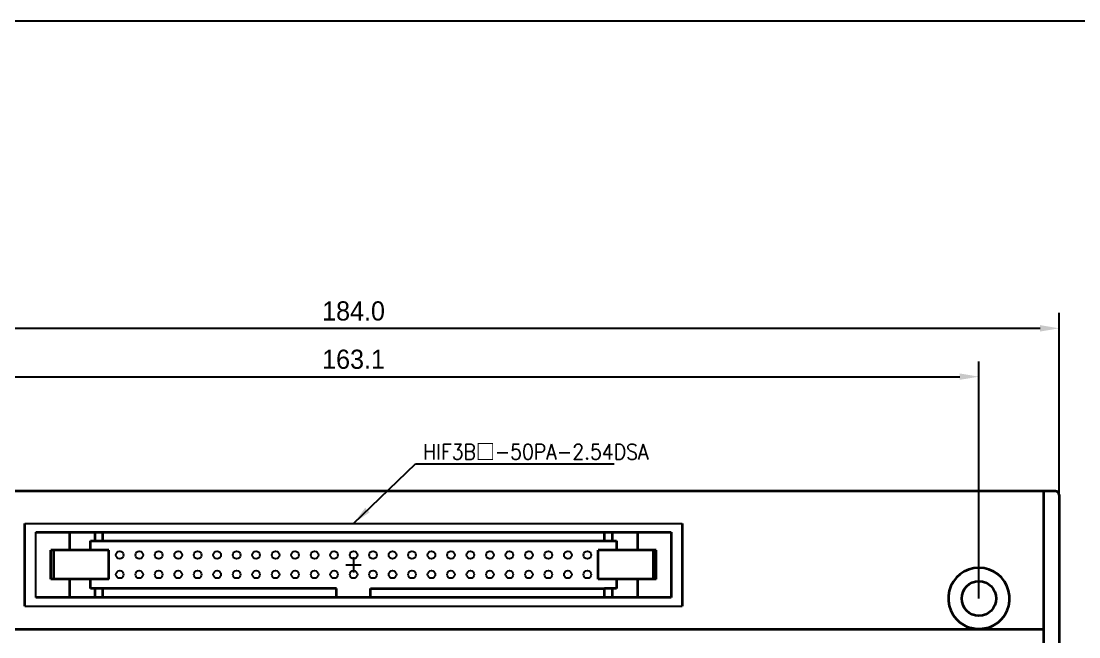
# Model space of a CAD drawing. Extents: x 295 to 2531, y 240 to 845.
# Drawn here: x 2276.1 to 2414, y 764.3 to 844.7 of the extents above; entities that cross this region are included whole.
import ezdxf

# ---------------------------------------------------------------- set-up
doc = ezdxf.new("R2010")
doc.units = 0
doc.header["$LTSCALE"] = 0.1
doc.layers.get('0').update_dxf_attribs({"linetype": 'CONTINUOUS'})
doc.layers.get('DEFPOINTS').update_dxf_attribs({"linetype": 'CONTINUOUS'})
doc.layers.add('SHEET', color=7, linetype='CONTINUOUS')
doc.layers.add('가시적인 것(ISO)', color=7, linetype='CONTINUOUS', lineweight=35)
doc.styles.get("Standard").update_dxf_attribs({"font": 'simplex.shx', "width": 0.9})
doc.styles.add('주 문자 (ISO)', font='')
doc.styles.get('주 문자 (ISO)').set_extended_font_data('Dotum')
doc.dimstyles.new('기본값 (ISO)', dxfattribs={"dimtxt": 2.5, "dimasz": 2.5, "dimexe": 2, "dimexo": 0, "dimgap": 1, "dimtad": 1, "dimdec": 1, "dimrnd": 1e-08, "dimzin": 0, "dimdsep": 46, "dimtxsty": '주 문자 (ISO)', "dimcen": 0.09, "dimdle": 10, "dimclrd": 1, "dimclre": 1, "dimclrt": 256, "dimadec": 1, "dimazin": 0, "dimtfac": 0.6, "dimtofl": 0, "dimtmove": 0, "dimatfit": 3, "dimfxl": 1, "dimtolj": 1, "dimtzin": 0, "dimlwd": -1, "dimlwe": -1, "dimarcsym": 0})

# ---------------------------------------------------------------- blocks, each defined once
blk = doc.blocks.new('*D44')
at = {"color": 1, "transparency": 16777216}
for p, q in [((2237.94, 769.35), (2237.94, 800.28)), ((2400.99, 769.35), (2400.99, 800.28)), ((2240.44, 798.28), (2398.49, 798.28))]:
    blk.add_line(p, q, dxfattribs=at)
for points in [[(2240.44, 798.7), (2240.44, 797.87), (2237.94, 798.28)], [(2398.49, 798.7), (2398.49, 797.87), (2400.99, 798.28)]]:
    blk.add_solid(points, dxfattribs=at)
at = {"layer": 'DEFPOINTS', "color": 0, "transparency": 16777216}
for p in [(2400.99, 798.28), (2237.94, 769.35), (2400.99, 769.35)]:
    blk.add_point(p, dxfattribs=at)
at = {"transparency": 16777216, "insert": (2319.46, 800.54), "char_height": 2.5, "attachment_point": 5, "style": '주 문자 (ISO)'}
blk.add_mtext('\\A1;163.1', dxfattribs=at)
blk = doc.blocks.new('*D45')
at = {"color": 1, "transparency": 16777216}
for p, q in [((2227.46, 782.85), (2227.46, 806.59)), ((2411.46, 782.85), (2411.46, 806.59)), ((2229.96, 804.59), (2408.96, 804.59))]:
    blk.add_line(p, q, dxfattribs=at)
for points in [[(2229.96, 805.01), (2229.96, 804.17), (2227.46, 804.59)], [(2408.96, 805.01), (2408.96, 804.17), (2411.46, 804.59)]]:
    blk.add_solid(points, dxfattribs=at)
at = {"layer": 'DEFPOINTS', "color": 0, "transparency": 16777216}
for p in [(2411.46, 804.59), (2227.46, 782.85), (2411.46, 782.85)]:
    blk.add_point(p, dxfattribs=at)
at = {"transparency": 16777216, "insert": (2319.46, 806.84), "char_height": 2.5, "attachment_point": 5, "style": '주 문자 (ISO)'}
blk.add_mtext('\\A1;184.0', dxfattribs=at)

msp = doc.modelspace()

# ---------------------------------------------------------------- linework, layer by layer
for p, q in [((2276.61, 779.15), (2362.31, 779.15)), ((2278.06, 769.5), (2278.06, 778)), ((2318.46, 773.75), (2320.46, 773.75)), ((2319.46, 774.75), (2319.46, 772.75)), ((2276.61, 768.35), (2362.31, 768.35))]:
    msp.add_line(p, q)
for centre in [(2288.98, 775.02), (2291.52, 775.02), (2294.06, 775.02), (2296.6, 775.02), (2299.14, 775.02), (2301.68, 775.02), (2304.22, 775.02), (2306.76, 775.02), (2309.3, 775.02), (2311.84, 775.02), (2314.38, 775.02), (2316.92, 775.02), (2319.46, 775.02), (2322, 775.02), (2324.54, 775.02), (2327.08, 775.02), (2329.62, 775.02), (2332.16, 775.02), (2334.7, 775.02), (2337.24, 775.02), (2339.78, 775.02), (2342.32, 775.02), (2344.86, 775.02), (2347.4, 775.02), (2349.94, 775.02), (2288.98, 772.48), (2291.52, 772.48), (2294.06, 772.48), (2296.6, 772.48), (2299.14, 772.48), (2301.68, 772.48), (2304.22, 772.48), (2306.76, 772.48), (2309.3, 772.48), (2311.84, 772.48), (2314.38, 772.48), (2316.92, 772.48), (2319.46, 772.48), (2322, 772.48), (2324.54, 772.48), (2327.08, 772.48), (2329.62, 772.48), (2332.16, 772.48), (2334.7, 772.48), (2337.24, 772.48), (2339.78, 772.48), (2342.32, 772.48), (2344.86, 772.48), (2347.4, 772.48), (2349.94, 772.48)]:
    msp.add_circle(centre, 0.5)
at = {"layer": 'SHEET'}
msp.add_line((2531.23, 844.65), (2108, 844.65), dxfattribs=at)
at = {"layer": '가시적인 것(ISO)'}
for p, q in [((2410.96, 783.35), (2227.96, 783.35)), ((2409.46, 742.85), (2409.46, 783.35)), ((2411.46, 782.85), (2411.46, 743.35)), ((2276.61, 768.35), (2276.61, 779.15)), ((2362.31, 779.15), (2362.31, 768.35)), ((2278.06, 778), (2282.41, 778)), ((2282.41, 778), (2282.41, 775.65)), ((2282.41, 778), (2285.76, 778)), ((2285.76, 776.85), (2285.76, 778)), ((2285.76, 778), (2286.76, 778)), ((2286.76, 776.85), (2286.76, 778)), ((2286.76, 778), (2352.16, 778)), ((2352.16, 776.85), (2352.16, 778)), ((2352.16, 778), (2353.16, 778)), ((2353.16, 778), (2353.16, 776.85)), ((2353.16, 778), (2356.51, 778)), ((2356.51, 775.65), (2356.51, 778)), ((2356.51, 778), (2360.86, 778)), ((2360.86, 778), (2360.86, 769.5)), ((2285.19, 776.85), (2285.76, 776.85)), ((2285.19, 775.65), (2285.19, 776.85)), ((2285.76, 776.85), (2286.76, 776.85)), ((2286.76, 776.85), (2352.16, 776.85)), ((2352.16, 776.85), (2353.16, 776.85)), ((2353.16, 776.85), (2353.73, 776.85)), ((2353.73, 776.85), (2353.73, 775.65)), ((2280.38, 775.65), (2280.01, 775.65)), ((2280.01, 771.85), (2280.01, 775.65)), ((2287.56, 775.65), (2280.38, 775.65)), ((2280.38, 771.85), (2280.38, 775.65)), ((2287.56, 771.85), (2287.56, 775.65)), ((2358.55, 775.65), (2351.37, 775.65)), ((2351.37, 771.85), (2351.37, 775.65)), ((2358.91, 775.65), (2358.55, 775.65)), ((2358.55, 771.85), (2358.55, 775.65)), ((2358.91, 771.85), (2358.91, 775.65)), ((2280.38, 771.85), (2280.01, 771.85)), ((2287.56, 771.85), (2280.38, 771.85)), ((2282.41, 771.85), (2282.41, 769.5)), ((2285.19, 770.65), (2285.19, 771.85)), ((2358.55, 771.85), (2351.37, 771.85)), ((2353.73, 771.85), (2353.73, 770.65)), ((2356.51, 769.5), (2356.51, 771.85)), ((2358.91, 771.85), (2358.55, 771.85)), ((2282.41, 769.5), (2278.06, 769.5)), ((2285.76, 769.5), (2282.41, 769.5)), ((2285.76, 770.65), (2285.19, 770.65)), ((2285.76, 769.5), (2285.76, 770.65)), ((2286.76, 770.65), (2285.76, 770.65)), ((2286.76, 769.5), (2285.76, 769.5)), ((2286.76, 769.5), (2286.76, 770.65)), ((2317.25, 770.65), (2286.76, 770.65)), ((2352.16, 769.5), (2286.76, 769.5)), ((2317.25, 769.5), (2317.25, 770.65)), ((2321.67, 770.65), (2352.16, 770.65)), ((2321.67, 769.5), (2321.67, 770.65)), ((2352.16, 769.5), (2352.16, 770.65)), ((2353.16, 770.65), (2352.16, 770.65)), ((2353.16, 769.5), (2352.16, 769.5)), ((2353.16, 770.65), (2353.16, 769.5)), ((2353.73, 770.65), (2353.16, 770.65)), ((2356.51, 769.5), (2353.16, 769.5)), ((2360.86, 769.5), (2356.51, 769.5)), ((2229.46, 765.35), (2409.46, 765.35))]:
    msp.add_line(p, q, dxfattribs=at)
msp.add_circle((2400.99, 769.35), 2.25, dxfattribs=at)
for centre, radius, start, end in [((2410.96, 782.85), 0.5, 0, 90), ((2400.99, 769.35), 4, 298.955, 241.045)]:
    msp.add_arc(centre, radius, start, end, dxfattribs=at)
for points, knots in [([(2400.99, 765.35), (2400.68, 765.35), (2400.34, 765.39), (2399.67, 765.55), (2399.34, 765.69), (2399.05, 765.85)], [0, 0, 0, 0, 0.0998062, 0.0998062, 0.1996124, 0.1996124, 0.1996124, 0.1996124]), ([(2402.93, 765.85), (2402.63, 765.69), (2402.31, 765.55), (2401.64, 765.39), (2401.3, 765.35), (2400.99, 765.35)], [0.4122028, 0.4122028, 0.4122028, 0.4122028, 0.512009, 0.512009, 0.6118152, 0.6118152, 0.6118152, 0.6118152])]:
    msp.add_open_spline(points, degree=3, knots=knots, dxfattribs=at)

# ---------------------------------------------------------------- texts
at = {"color": 7, "insert": (2328.55, 787.43), "char_height": 2, "attachment_point": 7}
msp.add_mtext('\\A1;HIF3B{\\fDotum|b0|i0|c0|p50;□}-50PA-2.54DSA', dxfattribs=at)

# ---------------------------------------------------------------- dimensions: what is measured, and where the dimension line sits
for base, p1, p2, picture, middle in [((2411.46, 804.59), (2227.46, 782.85), (2411.46, 782.85), '*D45', (2319.46, 806.84)), ((2400.98959583, 798.28493252), (2237.93959583, 769.3461752), (2400.98959583, 769.3461752), '*D44', (2319.46459583, 800.53662859))]:
    dim = msp.add_linear_dim(base=base, p1=p1, p2=p2, dimstyle='기본값 (ISO)')
    dim.commit()
    dim.dimension.update_dxf_attribs({"geometry": picture, "text_midpoint": middle})

# ---------------------------------------------------------------- leaders
msp.add_leader([(2319.46, 779.15), (2327.54, 786.93), (2353.45, 786.93)], dimstyle='기본값 (ISO)', override={"dimgap": 1, "dimtad": 0})

doc.saveas('drawing.dxf')
